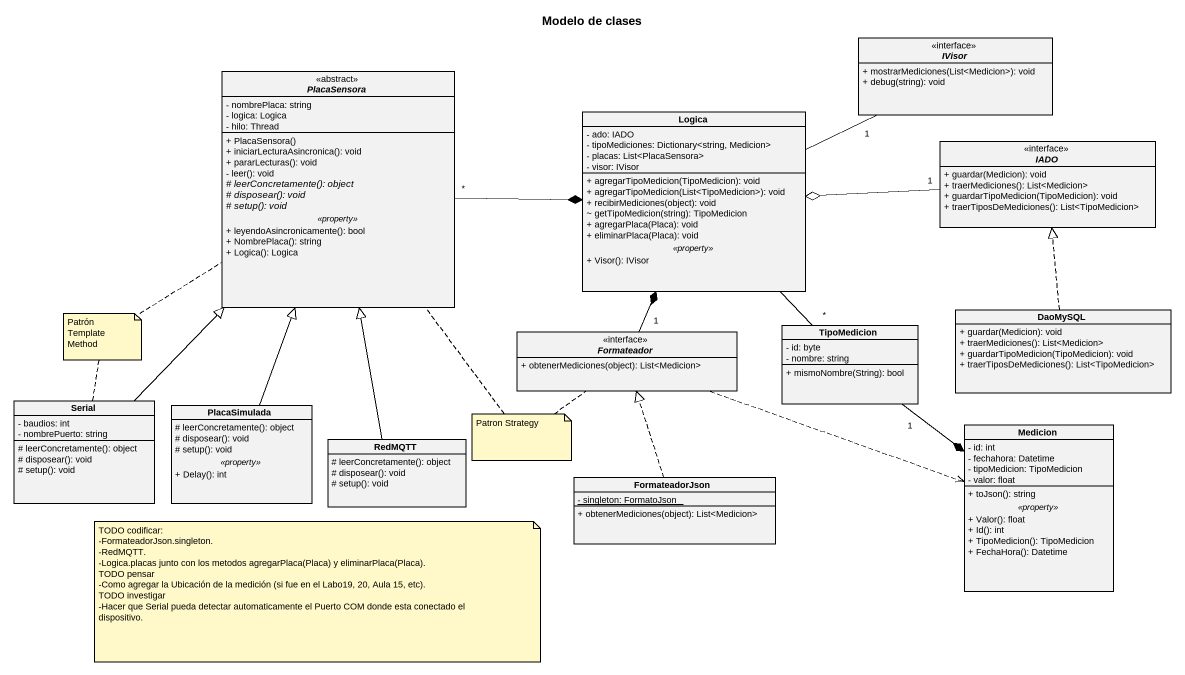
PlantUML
@startuml
title Modelo de clases
hide circle
hide empty members
skinparam classAttributeIconSize 0
abstract class PlacaSensora <<abstract>> {
  - nombrePlaca: string
  - logica: Logica
  - hilo: Thread
  --
  + PlacaSensora()
  + iniciarLecturaAsincronica(): void
  + pararLecturas(): void
  - leer(): void
  {abstract} # leerConcretamente(): object
  {abstract} # disposear(): void
  {abstract} # setup(): void
  .. <<property>> ..
  + leyendoAsincronicamente(): bool
  + NombrePlaca(): string
  + Logica(): Logica
}
interface IVisor <<interface>> {
  + mostrarMediciones(List<Medicion>): void
  + debug(string): void
}
class Logica {
  - ado: IADO
  - tipoMediciones: Dictionary<string, Medicion>
  - placas: List<PlacaSensora>
  - visor: IVisor
  --
  + agregarTipoMedicion(TipoMedicion): void
  + agregarTipoMedicion(List<TipoMedicion>): void
  + recibirMediciones(object): void
  ~ getTipoMedicion(string): TipoMedicion
  + agregarPlaca(Placa): void
  + eliminarPlaca(Placa): void
  .. <<property>> ..
  + Visor(): IVisor
}
interface IADO <<interface>> {
  + guardar(Medicion): void
  + traerMediciones(): List<Medicion>
  + guardarTipoMedicion(TipoMedicion): void
  + traerTiposDeMediciones(): List<TipoMedicion>
}
interface Formateador <<interface>> {
  + obtenerMediciones(object): List<Medicion>
}
class TipoMedicion {
  - id: byte
  - nombre: string
  + mismoNombre(String): bool
}
class DaoMySQL {
  + guardar(Medicion): void
  + traerMediciones(): List<Medicion>
  + guardarTipoMedicion(TipoMedicion): void
  + traerTiposDeMediciones(): List<TipoMedicion>
}
class Serial {
  - baudios: int
  - nombrePuerto: string
  # leerConcretamente(): object
  # disposear(): void
  # setup(): void
}
class PlacaSimulada {
  # leerConcretamente(): object
  # disposear(): void
  # setup(): void
  .. <<property>> ..
  + Delay(): int
}
class RedMQTT {
  # leerConcretamente(): object
  # disposear(): void
  # setup(): void
}
class Medicion {
  - id: int
  - fechahora: Datetime
  - tipoMedicion: TipoMedicion
  - valor: float
  --
  + toJson(): string
  .. <<property>> ..
  + Valor(): float
  + Id(): int
  + TipoMedicion(): TipoMedicion
  + FechaHora(): Datetime
}
class FormateadorJson {
  {static} - singleton: FormatoJson
  + obtenerMediciones(object): List<Medicion>
}
PlacaSensora "*" -right-* Logica
Logica -right- "1" IVisor
Logica -- "*" TipoMedicion
IADO "1" -left-o Logica
Formateador "1" -up-* Logica
Formateador .right.> Medicion
TipoMedicion "1" --* Medicion
DaoMySQL .up.|> IADO
Serial -up-|> PlacaSensora
PlacaSimulada -up-|> PlacaSensora
RedMQTT -up-|> PlacaSensora
FormateadorJson .up.|> Formateador
note as N1
  Patrón Template Method
end note
N1 .. PlacaSensora
N1 .. Serial
note as N2
  Patron Strategy
end note
N2 .. PlacaSensora
N2 .. Formateador
note as N3
  TODO codificar:
  -FormateadorJson.singleton.
  -RedMQTT.
  -Logica.placas junto con los metodos agregarPlaca(Placa) y eliminarPlaca(Placa).
  TODO pensar
  -Como agregar la Ubicación de la medición (si fue en el Labo19, 20, Aula 15, etc).
  TODO investigar
  -Hacer que Serial pueda detectar automaticamente el Puerto COM donde esta conectado el dispositivo.
end note
@enduml
